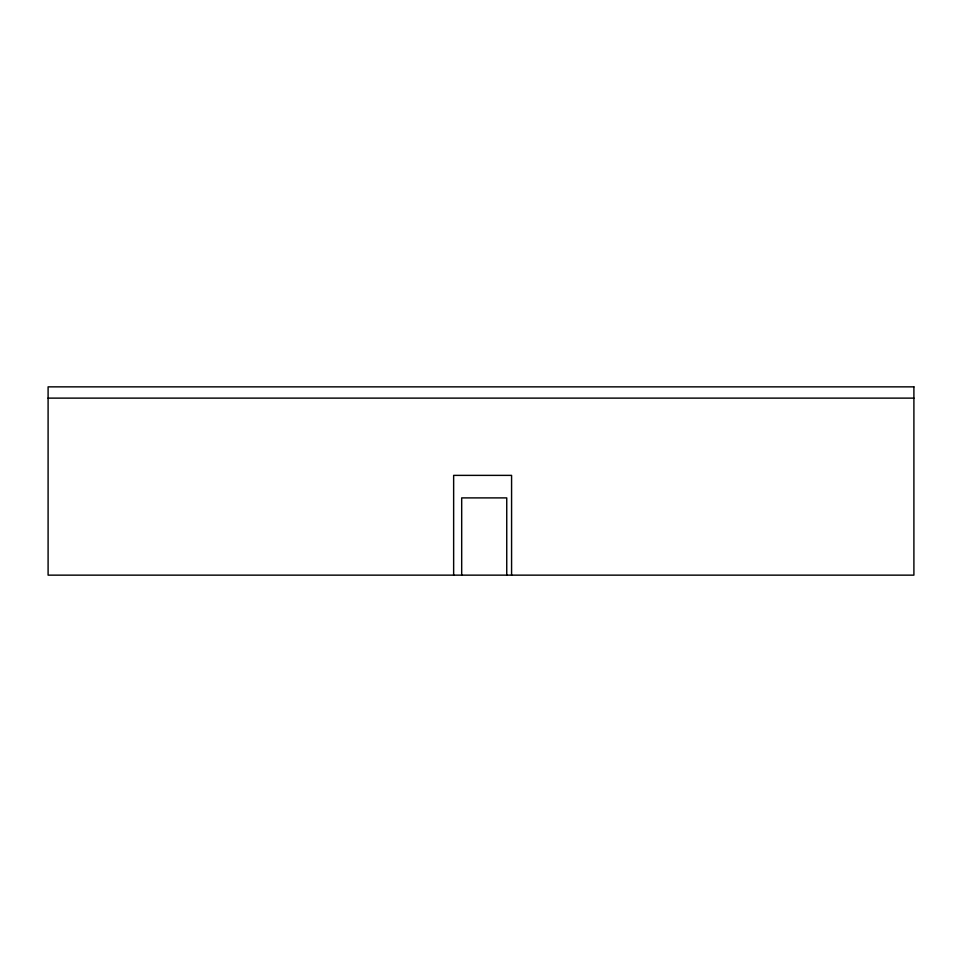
<?xml version="1.0" encoding="UTF-8"?>
<svg xmlns="http://www.w3.org/2000/svg" width="962" height="962" viewBox="0 0 962 962"><rect width="100%" height="100%" fill="white"/><g stroke="black" fill="none" stroke-linecap="round" stroke-linejoin="round"><path stroke-width="1.44" d="M48.1 398.124L913.9 398.124M511.58 575.144L511.58 475.372L453.643 475.372L453.643 575.144M506.746 575.144L506.746 497.895L461.688 497.895L461.688 575.144M913.9 386.856L48.1 386.856L48.1 575.144L913.9 575.144L913.9 386.856"/></g></svg>
